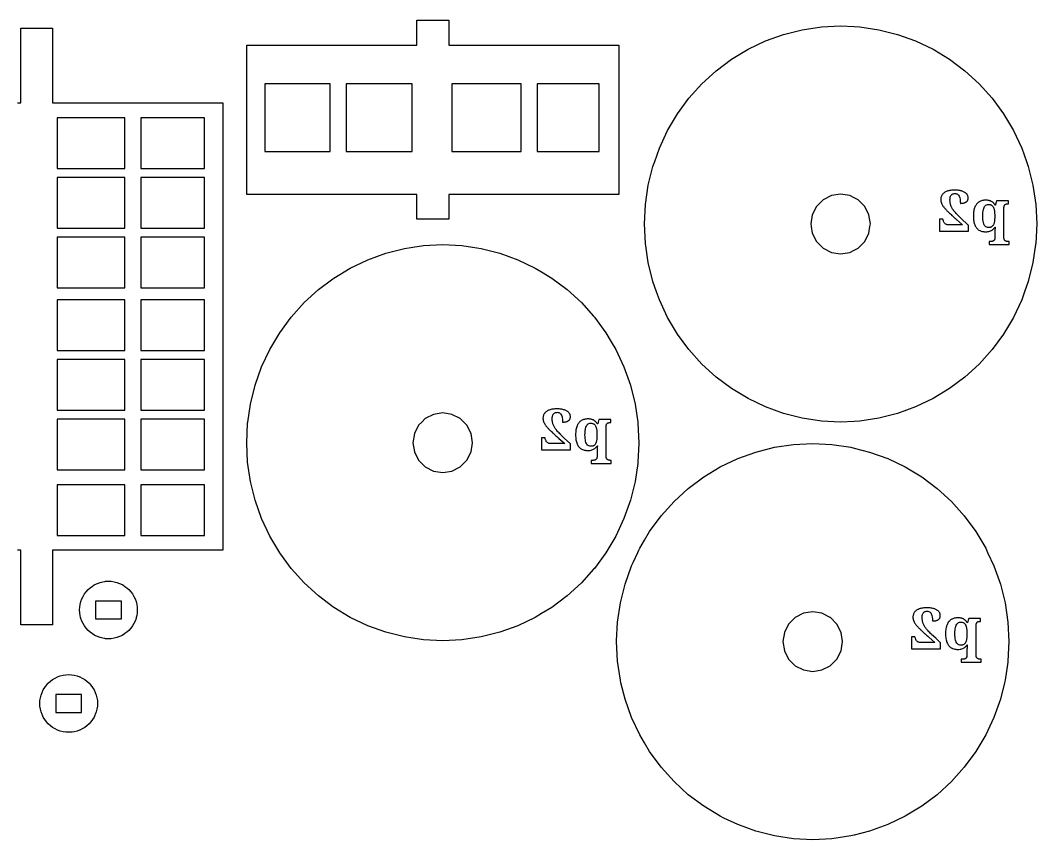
# Model space of a CAD drawing. Extents: x -140 to 308, y 299 to 701.
# Drawn here: x 52.5 to 308, y 299 to 505 of the extents above; entities that cross this region are included whole.
import ezdxf

# ---------------------------------------------------------------- set-up
doc = ezdxf.new("R2010")
doc.units = 0
doc.layers.get('0').update_dxf_attribs({"linetype": 'CONTINUOUS'})

msp = doc.modelspace()

# ---------------------------------------------------------------- linework, layer by layer
at = {"color": 1}
for points in [[(109.4, 461.25), (109.4, 498.75), (113.998, 498.75), (129.39999, 498.75), (133.39999, 498.75), (151, 498.75), (152.2, 498.75), (152.2, 505), (160.2, 505), (160.2, 498.75), (161, 498.75), (178.39999, 498.75), (182.39999, 498.75), (198.00301, 498.75), (203, 498.75), (203, 461.25), (198.00301, 461.25), (182.39999, 461.25), (178.39999, 461.25), (161, 461.25), (160.2, 461.25), (160.2, 455), (152.2, 455), (152.2, 461.25), (151, 461.25), (133.39999, 461.25), (129.39999, 461.25), (113.998, 461.25)], [(304.24701, 472.858002), (305.42365, 469.536003), (305.87701, 468.255997), (307.05301, 463.514999), (307.763, 458.681), (308, 453.799999), (307.763, 448.918999), (307.7159, 448.598), (307.05306, 444.084999), (305.87706, 439.344002), (304.96465, 436.768002), (304.24706, 434.742001), (302.17904, 430.323999), (299.69106, 426.132999), (296.80904, 422.207001), (293.56005, 418.586), (289.97606, 415.304), (286.09005, 412.393), (281.94005, 409.88), (277.56606, 407.791), (273.01104, 406.144), (268.31804, 404.957), (263.53206, 404.24), (262.14406, 404.17106), (258.70001, 404), (253.868, 404.24), (249.082, 404.957), (244.38901, 406.144), (239.834, 407.791), (235.46001, 409.88), (231.31, 412.393), (227.424, 415.304), (223.84, 418.586), (220.591, 422.207001), (217.709, 426.132999), (215.22099, 430.323999), (213.153, 434.742001), (212.43541, 436.768002), (211.52299, 439.344002), (210.347, 444.084999), (209.63699, 448.918999), (209.39999, 453.799999), (209.63699, 458.681), (210.347, 463.514999), (211.52299, 468.255997), (211.97636, 469.536003), (213.153, 472.858002), (215.22099, 477.276001), (217.709, 481.467003), (220.591, 485.392998), (223.84, 489.014), (227.424, 492.295998), (231.31, 495.207001), (235.46001, 497.720001), (239.834, 499.808998), (244.38901, 501.456001), (249.082, 502.642998), (253.868, 503.360001), (258.70001, 503.599998), (262.14401, 503.42894), (263.53201, 503.36), (268.31799, 502.642997), (273.01099, 501.456), (277.56601, 499.808997), (281.94, 497.72), (286.09, 495.207), (289.97601, 492.295997), (293.56, 489.013999), (296.80899, 485.392997), (299.69101, 481.467002), (302.17899, 477.276)], [(113.998, 471.998001), (129.39999, 471.998001), (130.39999, 471.998001), (130.39999, 489.002998), (129.39999, 489.002998), (113.998, 489.002998)], [(134.39999, 471.998001), (151, 471.998001), (151, 489.002998), (134.39999, 489.002998)], [(161, 489.002998), (161, 471.998001), (178.39999, 471.998001), (178.39999, 489.002998)], [(198.00301, 489.002998), (182.39999, 489.002998), (182.39999, 471.998001), (198.00301, 471.998001)], [(61.799999, 480.502998), (61.799999, 467.748001), (78.800003, 467.748001), (78.800003, 480.502998)], [(98.803001, 480.502998), (82.800003, 480.502998), (82.800003, 467.748001), (98.803001, 467.748001)], [(78.800003, 465.502998), (61.799999, 465.502998), (61.799999, 452.748001), (78.800003, 452.748001)], [(98.803001, 465.502998), (82.800003, 465.502998), (82.800003, 452.748001), (98.803001, 452.748001)], [(265.83499, 456.118), (264.76999, 458.209999), (263.10999, 459.869999), (262.14401, 460.361774), (261.01801, 460.935001), (258.70001, 461.301998), (256.38199, 460.935001), (254.28999, 459.869999), (252.63, 458.209999), (251.565, 456.118), (251.198, 453.799999), (251.3006, 453.152), (251.565, 451.481998), (252.63, 449.389999), (254.28999, 447.73), (256.38199, 446.665001), (258.70001, 446.298), (261.01801, 446.665001), (262.14401, 447.238228), (263.10999, 447.73), (264.76999, 449.389999), (265.83499, 451.481998), (266.0994, 453.152), (266.202, 453.799999)], [(78.800003, 450.502998), (61.799999, 450.502998), (61.799999, 437.748001), (78.800003, 437.748001)], [(98.803001, 450.502998), (82.800003, 450.502998), (82.800003, 437.748001), (98.803001, 437.748001)], [(207.05299, 408.515), (207.71614, 404), (207.763, 403.681), (208, 398.8), (207.99, 398.6), (207.7627, 393.919), (207.7154, 393.597), (207.05268, 389.084), (205.87669, 384.344), (204.24668, 379.742001), (202.17869, 375.323999), (199.69068, 371.132999), (196.8087, 367.207001), (196.60769, 366.982986), (193.55969, 363.585999), (189.97569, 360.304001), (186.08969, 357.393002), (183.54769, 355.85371), (181.93969, 354.880001), (177.56568, 352.791), (173.01069, 351.144001), (168.31768, 349.957001), (163.532, 349.240002), (158.7, 349), (153.868, 349.240002), (151.198, 349.639999), (149.082, 349.957001), (144.38901, 351.144001), (139.834, 352.791), (135.46001, 354.880001), (131.31, 357.393002), (131.07201, 357.571285), (127.424, 360.304001), (123.84, 363.585999), (120.591, 367.207001), (117.709, 371.132999), (115.221, 375.323999), (113.153, 379.742001), (111.523, 384.344), (110.347, 389.084), (109.637, 393.919), (109.4, 398.8), (109.637, 403.681), (109.68385, 404), (110.347, 408.515), (111.523, 413.256), (113.153, 417.858), (115.221, 422.275999), (117.709, 426.466999), (120.591, 430.393), (123.84, 434.014), (127.424, 437.296001), (131.07201, 440.028713), (131.31, 440.207001), (135.46001, 442.720001), (139.834, 444.808998), (144.38901, 446.456001), (149.082, 447.643002), (151.198, 447.960003), (153.868, 448.360001), (158.7, 448.599998), (163.532, 448.360001), (166.203, 447.959854), (168.31799, 447.643002), (173.011, 446.456001), (177.56599, 444.808998), (181.94, 442.720001), (183.548, 441.746288), (186.09, 440.207001), (189.976, 437.296001), (193.56, 434.014), (196.608, 430.617014), (196.80901, 430.393), (199.69099, 426.466999), (201.05299, 424.172731), (202.179, 422.275999), (204.24699, 417.858), (205.877, 413.256)], [(78.800003, 434.753), (61.799999, 434.753), (61.799999, 421.997999), (78.800003, 421.997999)], [(98.803001, 434.753), (82.800003, 434.753), (82.800003, 421.997999), (98.803001, 421.997999)], [(78.800003, 419.753), (61.799999, 419.753), (61.799999, 406.998), (78.800003, 406.998)], [(98.803001, 419.753), (82.800003, 419.753), (82.800003, 406.998), (98.803001, 406.998)], [(156.382, 405.935), (154.28999, 404.87), (153.42, 404), (152.63, 403.21), (151.565, 401.118), (151.198, 398.8), (151.565, 396.482), (152.63, 394.39), (154.28999, 392.73), (156.382, 391.665), (158.7, 391.297), (161.01801, 391.665), (163.11, 392.73), (164.77, 394.39), (165.83501, 396.482), (166.203, 398.8), (165.83501, 401.118), (164.77, 403.21), (163.98, 404), (163.11, 404.87), (161.01801, 405.935), (158.7, 406.302)], [(78.800003, 404.753), (61.799999, 404.753), (61.799999, 391.997), (78.800003, 391.997)], [(98.803001, 404.753), (82.800003, 404.753), (82.800003, 391.997), (98.803001, 391.997)], [(208.22099, 372.275999), (209.39999, 374.262009), (210.709, 376.466999), (213.591, 380.393), (216.84, 384.014), (220.424, 387.296), (224.31, 390.207), (228.46001, 392.72), (232.834, 394.809), (237.38901, 396.456), (242.082, 397.643), (246.868, 398.36), (251.7, 398.6), (256.53201, 398.36), (261.31799, 397.643), (262.14401, 397.43408), (266.01099, 396.456), (270.56601, 394.809), (274.94, 392.72), (279.09, 390.207), (282.97601, 387.296), (286.56, 384.014), (289.80899, 380.393), (292.69101, 376.466999), (295.17899, 372.275999), (295.66769, 371.231998), (297.24701, 367.858002), (298.87701, 363.256001), (300.05301, 358.514999), (300.763, 353.681), (301, 348.799999), (300.763, 343.918999), (300.7157, 343.597), (300.05301, 339.084999), (299.89896, 338.463997), (298.87701, 334.344002), (297.24701, 329.741997), (295.17899, 325.323997), (292.69101, 321.133003), (289.80899, 317.207001), (286.56, 313.585999), (282.97601, 310.304001), (279.09, 307.392998), (274.94, 304.879997), (270.56601, 302.791), (266.01099, 301.144), (262.14401, 300.16592), (261.31799, 299.957), (256.53201, 299.24), (251.7, 299), (246.868, 299.24), (242.082, 299.957), (237.38901, 301.144), (232.834, 302.791), (229.37601, 304.44252), (228.46001, 304.879997), (224.31, 307.392998), (220.424, 310.304001), (216.84, 313.585999), (213.591, 317.207001), (210.709, 321.133003), (209.39999, 323.33799), (208.22099, 325.323997), (206.153, 329.741997), (204.52299, 334.344002), (203.50104, 338.463997), (203.347, 339.084999), (202.63699, 343.918999), (202.39999, 348.799999), (202.40999, 349), (202.63727, 353.681), (203.34728, 358.514999), (204.52327, 363.256001), (206.15328, 367.858002), (206.53776, 368.679379), (207.7326, 371.231998), (208.00028, 371.803864)], [(78.800003, 388.252), (61.799999, 388.252), (61.799999, 375.497), (78.800003, 375.497)], [(98.803001, 388.252), (82.800003, 388.252), (82.800003, 375.497), (98.803001, 375.497)], [(78.068001, 363.144001), (78.241333, 363.040001), (78.678001, 362.778), (78.800003, 362.68741), (79.249001, 362.354002), (79.777, 361.877001), (80.253998, 361.349001), (80.678001, 360.778002), (81.043999, 360.168001), (81.348, 359.524), (81.587997, 358.855002), (81.761002, 358.164003), (81.864998, 357.461001), (81.899998, 356.750002), (81.864998, 356.039003), (81.761002, 355.336001), (81.638824, 354.848002), (81.587994, 354.645002), (81.347997, 353.976004), (81.043996, 353.332003), (80.677998, 352.722002), (80.253995, 352.151003), (79.776997, 351.623003), (79.248998, 351.146002), (78.8, 350.812594), (78.677998, 350.722004), (78.067998, 350.356003), (77.903, 350.278111), (77.424004, 350.051998), (76.754997, 349.812), (76.064003, 349.639), (75.361, 349.535), (74.650002, 349.5), (73.939003, 349.535), (73.727997, 349.566216), (73.236, 349.639), (72.544998, 349.812), (71.875999, 350.051998), (71.398003, 350.277641), (71.232002, 350.356001), (70.622002, 350.722002), (70.051003, 351.146002), (69.523003, 351.623003), (69.045998, 352.151003), (68.622002, 352.722), (68.255997, 353.332001), (67.952003, 353.976002), (67.711998, 354.645), (67.661178, 354.848), (67.539, 355.335999), (67.434997, 356.039001), (67.399997, 356.75), (67.434997, 357.460999), (67.539, 358.164001), (67.711997, 358.855), (67.952002, 359.523998), (68.255996, 360.167999), (68.622001, 360.778), (69.045997, 361.348999), (69.523002, 361.876999), (70.051002, 362.354), (70.622001, 362.778), (71.058669, 363.040001), (71.232001, 363.144001), (71.875998, 363.448002), (72.544998, 363.688), (73.236, 363.861), (73.727997, 363.933784), (73.939003, 363.965), (74.650002, 364), (75.361, 363.965), (76.064003, 363.861), (76.754997, 363.688), (77.424004, 363.448002)], [(77.903, 359.001999), (73.727997, 359.001999), (71.398003, 359.001999), (71.398003, 354.848), (71.398003, 354.497002), (73.727997, 354.497002), (77.903, 354.497002), (77.903, 354.848)], [(258.83499, 346.481998), (259.202, 348.799999), (258.83499, 351.118), (257.76999, 353.209999), (256.13199, 354.848), (256.10999, 354.87), (254.01801, 355.935002), (251.7, 356.301999), (249.382, 355.935002), (247.28999, 354.87), (247.26799, 354.848), (245.62998, 353.209999), (244.56498, 351.118), (244.19798, 348.799999), (244.56498, 346.481998), (245.62998, 344.389999), (247.28997, 342.73), (249.38198, 341.665001), (251.69998, 341.297001), (254.01799, 341.665001), (256.10997, 342.73), (257.76997, 344.389999)], [(60.622002, 327.222), (60.600002, 327.23834), (60.051003, 327.646009), (59.523003, 328.123006), (59.046005, 328.651006), (58.622006, 329.222005), (58.256005, 329.832006), (58.048302, 330.272008), (57.952002, 330.476003), (57.712004, 331.145002), (57.539003, 331.836004), (57.435003, 332.539006), (57.400003, 333.250005), (57.435003, 333.961004), (57.539003, 334.664006), (57.712004, 335.355008), (57.952002, 336.024007), (58.256003, 336.668004), (58.622004, 337.278005), (59.046003, 337.849004), (59.523001, 338.377004), (59.619301, 338.464004), (60.050999, 338.854003), (60.599998, 339.261672), (60.621998, 339.278012), (61.231994, 339.644009), (61.875995, 339.94801), (62.544998, 340.188), (63.236, 340.361), (63.938999, 340.465), (64.650002, 340.5), (65.361, 340.465), (66.064003, 340.361), (66.754997, 340.188), (67.400002, 339.956612), (67.424002, 339.948012), (68.067999, 339.644011), (68.677999, 339.278014), (69.248999, 338.85401), (69.680693, 338.464011), (69.777003, 338.377011), (70.254001, 337.849011), (70.678004, 337.278012), (71.044002, 336.668011), (71.348003, 336.024014), (71.588, 335.355015), (71.761005, 334.664013), (71.865001, 333.961011), (71.900001, 333.250012), (71.865001, 332.539013), (71.761005, 331.836011), (71.588, 331.145009), (71.348003, 330.47601), (71.251703, 330.272015), (71.044001, 329.832013), (70.678003, 329.222012), (70.254, 328.651013), (69.777002, 328.123013), (69.249003, 327.646016), (68.678003, 327.222012), (68.068003, 326.856015), (67.424006, 326.552014), (67.400006, 326.543414), (66.755001, 326.312022), (66.064007, 326.139026), (65.536007, 326.060916), (65.361, 326.035004), (64.650002, 326), (63.938999, 326.035004), (63.236, 326.139), (62.544998, 326.311996), (61.875999, 326.552002), (61.231998, 326.856003)], [(67.903, 335.501999), (67.400002, 335.501999), (65.536003, 335.501999), (61.397999, 335.501999), (61.397999, 330.997002), (65.536003, 330.997002), (67.400002, 330.997002), (67.903, 330.997002)]]:
    msp.add_lwpolyline(points, close=True, dxfattribs=at)
msp.add_lwpolyline([(51.799999, 484.25), (52.599998, 484.25), (52.599998, 503), (53.200001, 503), (60.599998, 503), (60.599998, 484.25), (61.799999, 484.25), (78.800003, 484.25), (82.800003, 484.25), (98.803001, 484.25), (103.4, 484.25), (103.4, 371.75), (98.803001, 371.75), (82.800003, 371.75), (81.900002, 371.75), (78.800003, 371.75), (67.400002, 371.75), (61.799999, 371.75), (60.599998, 371.75), (60.599998, 353), (57.400002, 353), (53.200001, 353), (52.599998, 353), (52.599998, 371.75), (51.799999, 371.75)], dxfattribs=at)
at = {"color": 5}
for points in [[(284.54099, 454.569), (284.40799, 454.999001), (283.548, 454.999001), (283.548, 453.152), (283.548, 452.723194), (283.548, 452.019001), (290.832, 452.019001), (290.832, 452.165272), (290.832, 452.416683), (290.832, 452.642887), (290.832, 452.876339), (290.832, 453.134571), (290.832, 453.152001), (290.832, 453.483003), (290.816, 453.498143), (290.7231, 453.586003), (289.01711, 455.200005), (288.56896, 455.624005), (288.34096, 455.846005), (288.12597, 456.060005), (287.92397, 456.267002), (287.73595, 456.466004), (287.56096, 456.658005), (287.39895, 456.843003), (287.25396, 457.020004), (287.11895, 457.195004), (287.08065, 457.248004), (286.99395, 457.368003), (286.87996, 457.539004), (286.77596, 457.709003), (286.71996, 457.809089), (286.68196, 457.876999), (286.59796, 458.041), (286.52396, 458.203999), (286.49666, 458.271999), (286.45896, 458.365999), (286.40196, 458.527998), (286.35596, 458.689997), (286.31796, 458.849996), (286.28396, 459.012998), (286.25696, 459.177999), (286.24166, 459.295999), (286.23466, 459.346999), (286.21966, 459.519999), (286.21066, 459.694999), (286.20666, 459.874999), (286.21566, 460.132998), (286.24266, 460.366), (286.28666, 460.575999), (286.34966, 460.762), (286.42966, 460.924998), (286.52766, 461.062999), (286.64063, 461.179), (286.71963, 461.23747), (286.76763, 461.273), (286.90193, 461.344), (286.90793, 461.347), (287.06195, 461.4), (287.22995, 461.431), (287.41095, 461.442), (287.65894, 461.425), (287.87994, 461.372), (287.94374, 461.344), (288.07591, 461.286), (288.24391, 461.164002), (288.38691, 461.008), (288.50291, 460.817002), (288.59791, 460.593), (288.67491, 460.336), (288.73491, 460.046002), (288.76791, 459.799653), (288.77791, 459.725003), (288.80391, 459.370004), (288.80591, 459.296004), (288.81191, 458.984004), (288.9569, 458.986004), (289.09789, 458.992004), (289.23391, 459.002004), (289.3669, 459.015004), (289.49389, 459.033004), (289.61791, 459.055004), (289.73589, 459.085004), (289.8489, 459.119004), (289.95489, 459.158004), (290.05489, 459.201004), (290.14789, 459.249004), (290.22739, 459.296004), (290.23539, 459.301004), (290.32039, 459.359004), (290.39839, 459.422004), (290.47039, 459.491004), (290.53439, 459.565004), (290.59239, 459.645004), (290.64339, 459.731004), (290.68439, 459.824004), (290.71739, 459.923004), (290.74339, 460.028004), (290.76139, 460.141003), (290.77239, 460.261006), (290.77439, 460.320006), (290.77639, 460.387006), (290.77039, 460.515004), (290.75339, 460.642003), (290.72339, 460.766004), (290.68339, 460.888005), (290.63039, 461.007005), (290.56639, 461.124006), (290.49039, 461.238004), (290.40499, 461.344007), (290.40299, 461.346007), (290.30399, 461.450007), (290.193, 461.548007), (290.07099, 461.641007), (289.93699, 461.729007), (289.79099, 461.814007), (289.633, 461.894007), (289.46201, 461.967007), (289.28001, 462.034007), (289.085, 462.094007), (288.87699, 462.149007), (288.76701, 462.174587), (288.66199, 462.199007), (288.435, 462.240007), (288.19599, 462.272007), (287.94501, 462.294007), (287.68299, 462.308007), (287.41001, 462.313007), (287.128, 462.308007), (286.85801, 462.294007), (286.719, 462.282247), (286.598, 462.272007), (286.35001, 462.240007), (286.11301, 462.199007), (285.88599, 462.149007), (285.67499, 462.090007), (285.47599, 462.023007), (285.288, 461.949007), (285.111, 461.866007), (284.947, 461.776007), (284.79401, 461.677007), (284.64899, 461.571008), (284.51801, 461.458009), (284.40589, 461.344011), (284.39889, 461.337011), (284.29291, 461.209009), (284.19991, 461.073011), (284.11991, 460.930009), (284.04991, 460.78301), (283.99191, 460.629011), (283.94691, 460.469011), (283.91751, 460.320009), (283.91351, 460.302009), (283.89451, 460.12701), (283.88851, 459.94601), (283.89051, 459.837013), (283.89751, 459.729011), (283.91051, 459.621009), (283.92751, 459.514011), (283.94951, 459.407012), (283.97651, 459.30101), (283.97751, 459.29601), (284.00411, 459.19801), (284.03911, 459.093007), (284.07811, 458.986008), (284.12311, 458.878006), (284.17411, 458.76801), (284.23011, 458.656006), (284.29511, 458.545006), (284.36711, 458.433007), (284.44511, 458.318009), (284.52911, 458.201008), (284.61911, 458.081009), (284.67011, 458.016189), (284.71511, 457.958999), (284.81911, 457.831), (284.93011, 457.7), (285.04909, 457.564998), (285.17709, 457.426997), (285.3121, 457.284999), (285.3486, 457.247999), (285.45511, 457.139997), (285.60611, 456.986998), (285.76612, 456.828997), (285.93512, 456.665998), (286.11212, 456.497999), (286.2981, 456.324999), (286.4921, 456.145998), (286.69312, 455.962), (286.71812, 455.93926), (286.90312, 455.770998), (287.12413, 455.573), (287.35612, 455.367998), (287.54789, 455.199999), (287.59809, 455.155999), (287.85007, 454.938001), (289.38407, 453.586), (286.72, 453.586), (285.81, 453.586), (285.659, 453.593), (285.51501, 453.613), (285.37701, 453.647), (285.246, 453.695), (285.12201, 453.756), (285.004, 453.832), (284.89999, 453.923), (284.80599, 454.027), (284.72299, 454.144001), (284.65099, 454.272999), (284.59099, 454.415001)], [(296.802, 449.408001), (296.737, 449.396001), (296.675, 449.384001), (296.614, 449.374001), (296.555, 449.366001), (296.497, 449.360001), (296.44, 449.357001), (296.384, 449.355001), (296.03101, 449.355001), (296.03101, 449.056001), (296.03101, 448.598001), (299.008, 448.598001), (301.05301, 448.598001), (301.05301, 449.056001), (301.05301, 449.105281), (301.05301, 449.159751), (301.05301, 449.206811), (301.05301, 449.247201), (301.05301, 449.291291), (301.05301, 449.296091), (301.05301, 449.308411), (301.05301, 449.320671), (301.05301, 449.330861), (301.05301, 449.344911), (301.05301, 449.348611), (301.05301, 449.354911), (300.87601, 449.354911), (300.82001, 449.356911), (300.76201, 449.359911), (300.70201, 449.365911), (300.64001, 449.373911), (300.57701, 449.383911), (300.51201, 449.395911), (300.45001, 449.407911), (300.39001, 449.423911), (300.33201, 449.442911), (300.27601, 449.464911), (300.22201, 449.489911), (300.17001, 449.518911), (300.11601, 449.554911), (300.06501, 449.595911), (300.03201, 449.626801), (300.01801, 449.639911), (299.97301, 449.687911), (299.93201, 449.739911), (299.89401, 449.795911), (299.86001, 449.860911), (299.83201, 449.931911), (299.81101, 450.010911), (299.79801, 450.079911), (299.79501, 450.095911), (299.78601, 450.188911), (299.78301, 450.287911), (299.78301, 451.104), (299.78301, 453.152), (299.78301, 457.248001), (299.78301, 457.888), (299.78601, 457.990002), (299.79301, 458.086002), (299.80501, 458.174002), (299.82201, 458.256002), (299.82701, 458.272002), (299.84511, 458.331002), (299.87211, 458.400002), (299.89911, 458.462002), (299.92911, 458.520002), (299.96311, 458.574002), (299.99911, 458.623002), (300.03211, 458.659302), (300.03911, 458.667002), (300.08111, 458.707002), (300.13011, 458.739002), (300.18211, 458.767002), (300.23611, 458.792002), (300.29211, 458.812002), (300.34541, 458.826442), (300.35141, 458.828042), (300.41241, 458.840042), (300.47641, 458.853042), (300.54141, 458.863042), (300.60841, 458.871042), (300.67741, 458.877042), (300.74841, 458.880042), (300.82141, 458.881042), (300.92041, 458.881042), (300.92041, 459.296042), (300.92041, 459.639041), (299.0084, 459.639041), (297.92939, 459.639041), (297.84119, 459.296042), (297.67612, 458.65412), (297.66712, 458.61927), (297.65572, 458.57492), (297.64552, 458.53518), (297.64252, 458.52304), (297.62602, 458.52304), (297.60232, 458.52304), (297.59132, 458.52304), (297.58082, 458.52304), (297.57682, 458.52304), (297.51982, 458.61404), (297.45982, 458.70304), (297.39682, 458.78904), (297.33182, 458.87304), (297.26282, 458.95504), (297.18982, 459.03504), (297.11482, 459.10904), (297.03582, 459.17904), (296.96082, 459.24048), (296.95282, 459.24708), (296.88892, 459.29608), (296.86672, 459.31308), (296.77672, 459.37508), (296.68272, 459.43408), (296.58472, 459.48708), (296.48371, 459.53608), (296.3787, 459.58008), (296.2707, 459.62108), (296.1587, 459.65808), (296.0427, 459.69008), (295.93671, 459.71487), (295.91871, 459.71907), (295.79072, 459.74207), (295.6587, 459.76007), (295.52271, 459.77207), (295.38172, 459.78007), (295.2367, 459.78307), (294.98771, 459.77607), (294.91271, 459.76977), (294.74871, 459.75605), (294.51873, 459.72405), (294.29973, 459.67805), (294.08971, 459.61905), (293.88973, 459.54705), (293.70073, 459.46105), (293.52071, 459.36105), (293.42441, 459.29605), (293.35181, 459.24705), (293.19379, 459.119047), (293.04581, 458.977049), (292.90781, 458.820048), (292.7808, 458.649046), (292.66379, 458.464049), (292.55781, 458.264048), (292.46181, 458.050047), (292.37581, 457.822047), (292.30081, 457.58005), (292.23681, 457.32305), (292.22251, 457.24805), (292.18481, 457.050048), (292.14381, 456.761051), (292.11481, 456.45605), (292.09681, 456.135047), (292.09081, 455.798049), (292.09681, 455.46405), (292.11171, 455.20005), (292.11471, 455.14605), (292.14371, 454.843049), (292.18471, 454.55505), (292.23671, 454.283051), (292.30071, 454.026051), (292.37271, 453.78405), (292.45571, 453.55605), (292.54871, 453.342049), (292.64896, 453.15205), (292.65396, 453.14305), (292.76995, 452.958048), (292.89694, 452.787047), (293.03094, 452.633047), (293.17495, 452.493048), (293.32995, 452.367049), (293.49493, 452.25405), (293.67095, 452.15505), (293.85693, 452.07005), (294.05294, 452.00105), (294.25894, 451.94505), (294.47494, 451.90105), (294.70095, 451.86905), (294.91293, 451.85281), (294.93593, 451.85101), (295.18193, 451.84401), (295.46294, 451.85301), (295.72694, 451.87901), (295.97392, 451.92101), (296.20192, 451.98101), (296.41292, 452.05801), (296.55666, 452.12801), (296.60596, 452.15201), (296.77994, 452.260008), (296.94294, 452.380011), (296.96094, 452.395861), (297.09394, 452.513006), (297.23294, 452.657007), (297.36094, 452.813006), (297.47696, 452.981005), (297.54636, 452.981005), (297.55926, 452.981005), (297.56426, 452.981005), (297.56481, 452.981005), (297.56572, 452.981005), (297.55472, 452.872008), (297.55372, 452.860268), (297.53482, 452.656006), (297.52982, 452.583286), (297.52682, 452.549006), (297.51782, 452.442007), (297.51082, 452.336005), (297.49982, 452.247005), (297.49182, 452.156005), (297.48982, 452.128005), (297.48582, 452.065005), (297.48082, 451.972005), (297.47782, 451.878005), (297.47684, 451.783005), (297.47684, 451.104004), (297.47684, 450.288002), (297.47384, 450.189002), (297.46484, 450.096002), (297.44984, 450.011002), (297.42784, 449.932002), (297.40084, 449.861002), (297.36684, 449.796002), (297.32884, 449.740002), (297.28884, 449.688002), (297.24584, 449.640002), (297.19984, 449.596002), (297.15184, 449.555002), (297.10184, 449.519002), (297.04584, 449.490002), (296.98784, 449.465002), (296.96084, 449.455102), (296.92784, 449.443002), (296.86684, 449.424002), (296.81314, 449.410572)], [(294.79401, 457.959), (294.91199, 458.183392), (294.91599, 458.190992), (294.97859, 458.271992), (295.06199, 458.379994), (295.22999, 458.527993), (295.42198, 458.632992), (295.63798, 458.695992), (295.87599, 458.716992), (295.93599, 458.714992), (296.02599, 458.711992), (296.16799, 458.695992), (296.30098, 458.668992), (296.42498, 458.630992), (296.54098, 458.581992), (296.64898, 458.522992), (296.74498, 458.452992), (296.83498, 458.373992), (296.91898, 458.284992), (296.92918, 458.271992), (296.95998, 458.232952), (296.99698, 458.185992), (297.06898, 458.076991), (297.13398, 457.958991), (297.18998, 457.830992), (297.24098, 457.692992), (297.28598, 457.544989), (297.32598, 457.385993), (297.35378, 457.247992), (297.35978, 457.216992), (297.38778, 457.037991), (297.40778, 456.851994), (297.42478, 456.658993), (297.43778, 456.455994), (297.44678, 456.244992), (297.45278, 456.025994), (297.45378, 455.797993), (297.45278, 455.557992), (297.44678, 455.327992), (297.44178, 455.199994), (297.43778, 455.108994), (297.42478, 454.900994), (297.40778, 454.703992), (297.38778, 454.517995), (297.35978, 454.341992), (297.32578, 454.174992), (297.28578, 454.017995), (297.24078, 453.870991), (297.18978, 453.733994), (297.13378, 453.605992), (297.06878, 453.491994), (296.99678, 453.387993), (296.95978, 453.343403), (296.91878, 453.293993), (296.83478, 453.209993), (296.76328, 453.151993), (296.74478, 453.136993), (296.64878, 453.073993), (296.5448, 453.019993), (296.4328, 452.976993), (296.3118, 452.942993), (296.1828, 452.918993), (296.0448, 452.903993), (295.8978, 452.898993), (295.65281, 452.918993), (295.4318, 452.978993), (295.23578, 453.078993), (295.14548, 453.151993), (295.06378, 453.217993), (294.91677, 453.396993), (294.91177, 453.405893), (294.79379, 453.615991), (294.68978, 453.875989), (294.60378, 454.174989), (294.53778, 454.514989), (294.48978, 454.89599), (294.46948, 455.199991), (294.46148, 455.315992), (294.45148, 455.77799), (294.46148, 456.233991), (294.48948, 456.65299), (294.53748, 457.03499), (294.57828, 457.247991), (294.60358, 457.379991), (294.68958, 457.68799)], [(186.64101, 406.179), (186.76801, 406.273), (186.908, 406.347), (187.062, 406.4), (187.23, 406.431), (187.392, 406.44085), (187.411, 406.442), (187.659, 406.425), (187.88, 406.372), (188.076, 406.286), (188.244, 406.164), (188.35033, 406.048), (188.38703, 406.008), (188.41603, 405.96025), (188.50303, 405.817), (188.59803, 405.593), (188.67503, 405.336), (188.73503, 405.046), (188.73803, 405.024), (188.77803, 404.725), (188.80403, 404.37), (188.81203, 404), (188.81237, 403.984), (188.95737, 403.986), (189.09838, 403.992), (189.20717, 404), (189.23437, 404.002), (189.36738, 404.015), (189.49438, 404.033), (189.61838, 404.055), (189.73637, 404.085), (189.84938, 404.119), (189.95538, 404.158), (190.05538, 404.201), (190.14838, 404.249), (190.23638, 404.301), (190.32138, 404.359), (190.39938, 404.422), (190.46438, 404.484292), (190.47138, 404.491), (190.53538, 404.565), (190.59338, 404.645), (190.64438, 404.731), (190.68538, 404.824), (190.71838, 404.923), (190.74438, 405.028), (190.76238, 405.141), (190.77338, 405.261), (190.77738, 405.387), (190.77138, 405.515), (190.75438, 405.642), (190.72438, 405.766), (190.68438, 405.888), (190.63138, 406.007), (190.60898, 406.048), (190.56738, 406.124), (190.49138, 406.238), (190.46438, 406.271517), (190.40438, 406.346), (190.30538, 406.45), (190.19439, 406.548), (190.0724, 406.641), (189.93839, 406.729), (189.7924, 406.814), (189.63439, 406.894), (189.46339, 406.967), (189.2814, 407.034), (189.08639, 407.094), (188.8784, 407.149), (188.66338, 407.199), (188.43639, 407.24), (188.41639, 407.24268), (188.1974, 407.272002), (187.94639, 407.294002), (187.6844, 407.308002), (187.41139, 407.312002), (187.39239, 407.311732), (187.12939, 407.308002), (186.85938, 407.294002), (186.59939, 407.272002), (186.36839, 407.242195), (186.35139, 407.240005), (186.11439, 407.199005), (185.88738, 407.149005), (185.67638, 407.090005), (185.4774, 407.023005), (185.28939, 406.949005), (185.11239, 406.866005), (184.94839, 406.776005), (184.79539, 406.677005), (184.65038, 406.571005), (184.51939, 406.458005), (184.40038, 406.337005), (184.32038, 406.240401), (184.29438, 406.209005), (184.20138, 406.073005), (184.18738, 406.048005), (184.12138, 405.930005), (184.05138, 405.783005), (183.99338, 405.629005), (183.94838, 405.469005), (183.91538, 405.302005), (183.89638, 405.127005), (183.89038, 404.946005), (183.89238, 404.837005), (183.89938, 404.729005), (183.91238, 404.621005), (183.92938, 404.514005), (183.95138, 404.407005), (183.97838, 404.301005), (184.00638, 404.198005), (184.04138, 404.093005), (184.07528, 404.000005), (184.08028, 403.986005), (184.12528, 403.878005), (184.17628, 403.768005), (184.23228, 403.656005), (184.29728, 403.545005), (184.32028, 403.509227), (184.36928, 403.433005), (184.44728, 403.318005), (184.53128, 403.201005), (184.62128, 403.081005), (184.71728, 402.959005), (184.82128, 402.831005), (184.93229, 402.700005), (185.05127, 402.565005), (185.17928, 402.427005), (185.31428, 402.285005), (185.45728, 402.140005), (185.60828, 401.987005), (185.64368, 401.952005), (185.76824, 401.829005), (185.93723, 401.666005), (186.11423, 401.498005), (186.30023, 401.325005), (186.36823, 401.262263), (186.49423, 401.146005), (186.69524, 400.962005), (186.84686, 400.824091), (186.90526, 400.771005), (187.12627, 400.573005), (187.35826, 400.368005), (187.60027, 400.156005), (187.85227, 399.938005), (187.89087, 399.904005), (188.41629, 399.44092), (189.38629, 398.586005), (188.41629, 398.586005), (185.81029, 398.586005), (185.65929, 398.593005), (185.51529, 398.613005), (185.37729, 398.647005), (185.24629, 398.695005), (185.12228, 398.756005), (185.00429, 398.832005), (184.90028, 398.923005), (184.806, 399.027), (184.72301, 399.144), (184.651, 399.273), (184.591, 399.415), (184.541, 399.569), (184.43738, 399.904), (184.40798, 399.999), (184.31998, 399.999), (183.54797, 399.999), (183.54797, 399.904), (183.54797, 397.019), (185.3297, 397.019), (185.3689, 397.019), (185.60336, 397.019), (185.90901, 397.019), (186.23045, 397.019), (186.6209, 397.019), (187.07597, 397.019), (187.81889, 397.019), (188.41597, 397.019), (190.83197, 397.019), (190.83197, 398.483), (190.72313, 398.586), (189.33003, 399.904), (188.569, 400.624), (188.416, 400.772974), (188.341, 400.846), (188.125, 401.06), (187.924, 401.267), (187.73599, 401.466), (187.561, 401.658), (187.399, 401.843), (187.3097, 401.952), (187.254, 402.02), (187.119, 402.195), (186.994, 402.368), (186.88, 402.539), (186.776, 402.709), (186.682, 402.877), (186.598, 403.041), (186.524, 403.204), (186.459, 403.366), (186.40199, 403.528), (186.368, 403.647739), (186.356, 403.69), (186.31799, 403.85), (186.28671, 404), (186.28371, 404.013), (186.25671, 404.178), (186.23471, 404.347), (186.21971, 404.52), (186.21071, 404.695), (186.20671, 404.875), (186.21571, 405.133), (186.24271, 405.366), (186.28671, 405.576), (186.34971, 405.762), (186.36771, 405.798675), (186.42971, 405.925), (186.51711, 406.048), (186.52771, 406.063)], [(196.802, 394.408), (196.737, 394.396), (196.675, 394.384), (196.614, 394.374), (196.608, 394.373186), (196.555, 394.365996), (196.497, 394.359996), (196.44, 394.356996), (196.384, 394.354996), (196.03101, 394.354996), (196.03101, 393.597), (196.608, 393.597), (198.65601, 393.597), (200.70399, 393.597), (201.05299, 393.597), (201.05299, 394.3309), (201.05299, 394.344948), (201.05299, 394.348678), (201.05299, 394.354998), (200.87601, 394.354998), (200.82001, 394.356998), (200.76201, 394.359998), (200.70401, 394.365798), (200.70201, 394.365998), (200.64001, 394.373998), (200.57701, 394.383998), (200.51201, 394.395998), (200.45001, 394.407998), (200.39001, 394.423998), (200.33201, 394.442998), (200.27601, 394.464998), (200.22201, 394.489998), (200.17001, 394.518998), (200.11601, 394.554998), (200.06501, 394.595997), (200.01801, 394.639998), (199.97301, 394.687997), (199.93201, 394.739997), (199.90211, 394.783998), (199.89411, 394.795997), (199.86011, 394.860998), (199.83211, 394.931998), (199.81111, 395.010998), (199.79511, 395.095998), (199.78611, 395.188998), (199.78311, 395.287998), (199.78311, 395.808), (199.78311, 397.856), (199.78311, 399.904), (199.78311, 401.952), (199.78311, 402.888), (199.78611, 402.976), (199.78653, 402.99), (199.79353, 403.086), (199.80553, 403.174), (199.82253, 403.256), (199.84553, 403.331), (199.87253, 403.4), (199.89953, 403.462), (199.91303, 403.488), (199.92953, 403.52), (199.96353, 403.574), (199.99953, 403.623), (200.03953, 403.667), (200.08153, 403.707), (200.13053, 403.739), (200.18253, 403.767), (200.23653, 403.792), (200.29253, 403.812), (200.34573, 403.826444), (200.35173, 403.828), (200.41273, 403.84), (200.47673, 403.853), (200.54173, 403.863), (200.60873, 403.871), (200.67773, 403.877), (200.70473, 403.878141), (200.74873, 403.88), (200.82173, 403.881), (200.92073, 403.881), (200.92073, 404), (200.92073, 404.639), (197.92973, 404.639), (197.76466, 404), (197.64513, 403.53514), (197.642, 403.523), (197.6255, 403.523), (197.6018, 403.523), (197.5908, 403.523), (197.5803, 403.523), (197.5763, 403.523), (197.5193, 403.614), (197.4593, 403.703), (197.3963, 403.789), (197.3313, 403.873), (197.2623, 403.955), (197.2212, 404), (197.1893, 404.035), (197.1143, 404.109), (197.0353, 404.179), (196.9523, 404.247), (196.8663, 404.313), (196.7763, 404.375), (196.6823, 404.434), (196.6083, 404.47402), (196.5843, 404.487), (196.4833, 404.536), (196.37831, 404.58), (196.2703, 404.621), (196.1583, 404.658), (196.04231, 404.69), (195.9183, 404.719), (195.79029, 404.742), (195.6583, 404.76), (195.5223, 404.772), (195.3813, 404.78), (195.23629, 404.783), (194.9873, 404.776), (194.7483, 404.756), (194.5603, 404.729843), (194.5183, 404.723999), (194.29929, 404.677999), (194.08929, 404.618999), (193.8893, 404.546999), (193.70029, 404.460999), (193.52029, 404.360999), (193.35129, 404.246999), (193.19299, 404.119), (193.06897, 404), (193.04497, 403.977), (192.90697, 403.82), (192.77997, 403.649), (192.66296, 403.464), (192.55701, 403.264), (192.51199, 403.163688), (192.461, 403.05), (192.375, 402.822), (192.3, 402.58), (192.236, 402.323), (192.184, 402.05), (192.1701, 401.952), (192.143, 401.761), (192.114, 401.456), (192.096, 401.135), (192.09, 400.798), (192.096, 400.464), (192.114, 400.146), (192.1372, 399.904), (192.1432, 399.843), (192.1842, 399.555), (192.2362, 399.283), (192.3002, 399.026), (192.3722, 398.784), (192.4552, 398.556), (192.5122, 398.424838), (192.5482, 398.341999), (192.6532, 398.143), (192.7692, 397.958), (192.845, 397.855999), (192.8962, 397.786999), (193.0302, 397.632999), (193.1742, 397.492999), (193.32919, 397.366999), (193.4942, 397.253999), (193.6702, 397.154999), (193.8562, 397.069999), (194.0522, 397.000999), (194.2582, 396.944999), (194.4742, 396.900999), (194.5602, 396.888822), (194.7002, 396.868999), (194.9352, 396.850999), (195.1812, 396.843999), (195.46221, 396.852999), (195.7262, 396.878999), (195.97321, 396.920999), (196.2012, 396.980999), (196.4122, 397.057999), (196.6052, 397.151999), (196.6082, 397.153859), (196.77921, 397.259998), (196.8933, 397.343998), (196.9422, 397.379998), (197.0932, 397.512997), (197.23219, 397.656998), (197.3602, 397.812998), (197.3899, 397.855998), (197.4762, 397.980998), (197.5643, 397.980998), (197.56521, 397.980998), (197.55421, 397.871998), (197.55321, 397.855998), (197.54521, 397.773916), (197.53431, 397.655998), (197.52631, 397.548998), (197.51731, 397.441998), (197.51131, 397.343998), (197.51077, 397.335998), (197.49977, 397.246998), (197.49177, 397.155998), (197.48577, 397.064998), (197.48077, 396.971998), (197.47777, 396.877998), (197.47728, 396.831998), (197.47676, 396.782998), (197.47676, 395.807997), (197.47676, 395.287998), (197.47376, 395.188998), (197.46476, 395.095998), (197.44976, 395.010998), (197.42776, 394.931998), (197.40076, 394.860998), (197.36676, 394.795997), (197.35876, 394.783998), (197.32886, 394.739997), (197.28886, 394.687997), (197.24586, 394.639998), (197.19986, 394.595997), (197.15186, 394.554998), (197.10186, 394.518998), (197.04586, 394.489998), (196.98786, 394.464998), (196.92786, 394.442998), (196.86686, 394.423998), (196.81316, 394.410569)], [(196.649, 398.074), (196.608, 398.052712), (196.545, 398.02), (196.433, 397.977), (196.312, 397.943), (196.183, 397.919), (196.045, 397.904), (195.89799, 397.899), (195.653, 397.919), (195.43201, 397.979), (195.23599, 398.079), (195.064, 398.218), (194.91701, 398.397), (194.79401, 398.616), (194.69, 398.876), (194.604, 399.175), (194.56, 399.401666), (194.538, 399.515), (194.49, 399.896), (194.48946, 399.904), (194.46196, 400.316), (194.45196, 400.778), (194.46196, 401.234), (194.48996, 401.653), (194.52756, 401.952), (194.53796, 402.035), (194.55996, 402.15), (194.60396, 402.38), (194.68996, 402.688), (194.79397, 402.959), (194.916, 403.191), (195.062, 403.38), (195.23, 403.528), (195.422, 403.633), (195.638, 403.696), (195.87601, 403.717), (196.026, 403.712), (196.168, 403.696), (196.30099, 403.669), (196.425, 403.631), (196.541, 403.582), (196.608, 403.545398), (196.649, 403.523), (196.745, 403.453), (196.835, 403.374), (196.919, 403.285), (196.997, 403.186), (197.069, 403.077), (197.1246, 402.976), (197.1336, 402.959), (197.1896, 402.831), (197.2406, 402.693), (197.2856, 402.545), (197.3256, 402.386), (197.3596, 402.217), (197.3876, 402.037), (197.3966, 401.952), (197.4074, 401.852), (197.4244, 401.659), (197.4374, 401.456), (197.4464, 401.245), (197.4524, 401.026), (197.45339, 400.798), (197.4524, 400.558), (197.4464, 400.328), (197.4374, 400.109), (197.4246, 399.904), (197.42441, 399.901), (197.40741, 399.704), (197.38741, 399.518), (197.35941, 399.342), (197.32541, 399.175), (197.28541, 399.018), (197.24321, 398.88), (197.24021, 398.871), (197.18921, 398.734), (197.13321, 398.606), (197.06821, 398.492), (196.99621, 398.388), (196.91821, 398.294), (196.83421, 398.21), (196.74421, 398.137)], [(277.54099, 349.569), (277.40799, 349.999001), (276.548, 349.999001), (276.548, 347.019001), (278.32971, 347.019001), (278.36891, 347.019001), (278.528, 347.019001), (282.62397, 347.019001), (283.83198, 347.019001), (283.83198, 348.451935), (283.83198, 348.483005), (283.5984, 348.704002), (282.62397, 349.62588), (281.56898, 350.624004), (281.43751, 350.752002), (281.34101, 350.846002), (281.12602, 351.060002), (280.92402, 351.266999), (280.736, 351.466001), (280.576, 351.641545), (280.561, 351.658005), (280.45767, 351.776005), (280.39897, 351.843005), (280.254, 352.02), (280.11899, 352.195), (279.99399, 352.368), (279.88, 352.539001), (279.776, 352.709), (279.7251, 352.8), (279.682, 352.877), (279.598, 353.041001), (279.524, 353.204), (279.459, 353.366002), (279.402, 353.528001), (279.356, 353.69), (279.318, 353.849999), (279.284, 354.013001), (279.257, 354.178002), (279.235, 354.347001), (279.22, 354.520001), (279.211, 354.695001), (279.208, 354.848001), (279.20739, 354.875001), (279.21639, 355.133), (279.24339, 355.366002), (279.28739, 355.576001), (279.35039, 355.762002), (279.43039, 355.925), (279.52839, 356.063001), (279.64136, 356.179002), (279.76838, 356.273002), (279.90836, 356.347002), (280.06238, 356.400002), (280.23038, 356.431002), (280.41138, 356.442002), (280.57636, 356.430692), (280.65936, 356.424992), (280.88036, 356.371992), (281.07635, 356.285992), (281.24435, 356.163994), (281.38735, 356.007992), (281.50335, 355.816994), (281.59835, 355.592992), (281.67535, 355.335992), (281.73535, 355.045994), (281.76195, 354.847993), (281.77845, 354.724991), (281.80445, 354.369992), (281.81245, 353.983994), (281.95744, 353.985994), (282.09843, 353.991994), (282.23445, 354.001994), (282.36744, 354.014994), (282.49443, 354.032994), (282.61845, 354.054994), (282.62445, 354.056494), (282.73645, 354.084964), (282.84946, 354.118964), (282.95545, 354.157964), (283.05545, 354.200964), (283.14845, 354.248964), (283.23645, 354.300964), (283.32145, 354.358964), (283.39945, 354.421964), (283.47145, 354.490964), (283.53545, 354.564964), (283.59345, 354.644964), (283.64445, 354.730964), (283.68545, 354.823964), (283.69345, 354.847964), (283.71845, 354.922964), (283.74445, 355.027964), (283.76245, 355.140963), (283.77345, 355.260966), (283.77745, 355.386965), (283.77145, 355.514963), (283.75445, 355.641962), (283.72445, 355.765963), (283.68965, 355.871966), (283.68465, 355.887966), (283.63165, 356.006966), (283.56765, 356.123967), (283.49165, 356.237965), (283.40465, 356.345967), (283.30565, 356.449967), (283.19466, 356.547967), (283.07265, 356.640967), (282.93865, 356.728967), (282.79265, 356.813967), (282.63466, 356.893967), (282.62966, 356.895967), (282.62466, 356.898267), (282.46368, 356.966997), (282.28168, 357.033997), (282.08667, 357.093997), (281.87866, 357.148997), (281.66366, 357.198997), (281.43667, 357.239997), (281.19766, 357.271997), (280.94668, 357.293997), (280.68466, 357.307997), (280.57666, 357.309597), (280.41168, 357.311997), (280.12967, 357.307997), (279.85968, 357.293997), (279.59967, 357.271997), (279.35168, 357.239997), (279.11468, 357.198997), (278.88766, 357.148997), (278.67666, 357.089997), (278.52869, 357.040167), (278.47769, 357.022997), (278.2897, 356.948997), (278.17666, 356.895997), (278.11266, 356.865997), (277.94866, 356.775997), (277.79567, 356.676997), (277.65065, 356.570998), (277.51967, 356.457999), (277.40065, 356.337001), (277.29467, 356.208999), (277.20167, 356.073001), (277.12167, 355.929999), (277.05167, 355.783), (276.99367, 355.629001), (276.94867, 355.469001), (276.91567, 355.301997), (276.89667, 355.126998), (276.89067, 354.945998), (276.89267, 354.847998), (276.89289, 354.836998), (276.89989, 354.728996), (276.91289, 354.620994), (276.92989, 354.513996), (276.95189, 354.406997), (276.97889, 354.300995), (277.00689, 354.197998), (277.04189, 354.092995), (277.08089, 353.985996), (277.12589, 353.877994), (277.15089, 353.823994), (277.17689, 353.767994), (277.23289, 353.65599), (277.29789, 353.54499), (277.36989, 353.432991), (277.44789, 353.317993), (277.53189, 353.200992), (277.62189, 353.080993), (277.71789, 352.958992), (277.82189, 352.830993), (277.84819, 352.799993), (277.93289, 352.699993), (278.05187, 352.564991), (278.17987, 352.42699), (278.31488, 352.284992), (278.45788, 352.139991), (278.52888, 352.068051), (278.60888, 351.986991), (278.76889, 351.82899), (278.82379, 351.77599), (278.93786, 351.665989), (279.11486, 351.49799), (279.30084, 351.32499), (279.49484, 351.145989), (279.69586, 350.961991), (279.90585, 350.770989), (279.92705, 350.751989), (280.12685, 350.572992), (280.35884, 350.36799), (280.60085, 350.155988), (280.85283, 349.93799), (282.38683, 348.585989), (278.81, 348.585989), (278.659, 348.592989), (278.52802, 348.611189), (278.51502, 348.612989), (278.37702, 348.646989), (278.24601, 348.694989), (278.12202, 348.755989), (278.00401, 348.831989), (277.9, 348.922989), (277.806, 349.026989), (277.723, 349.14399), (277.651, 349.272988), (277.591, 349.41499)], [(289.384, 344.355), (289.03101, 344.355), (289.03101, 343.597), (289.79199, 343.597), (290.81601, 343.597), (292.78299, 343.597), (292.83419, 343.597), (292.86399, 343.597), (294.05299, 343.597), (294.05299, 343.67106), (294.05299, 343.801725), (294.05299, 343.93033), (294.05299, 344.02656), (294.05299, 344.10528), (294.05299, 344.15975), (294.05299, 344.20681), (294.05299, 344.2472), (294.05299, 344.29129), (294.05299, 344.29609), (294.05299, 344.30841), (294.05299, 344.32067), (294.05299, 344.33086), (294.05299, 344.34491), (294.05299, 344.34861), (294.05299, 344.35491), (293.87599, 344.35491), (293.81999, 344.35691), (293.76199, 344.35991), (293.70199, 344.36591), (293.63999, 344.37391), (293.57699, 344.38391), (293.51199, 344.39591), (293.44999, 344.40791), (293.38999, 344.42391), (293.33199, 344.44291), (293.27599, 344.46491), (293.22199, 344.48991), (293.16999, 344.51891), (293.11599, 344.55491), (293.06499, 344.59591), (293.05219, 344.60791), (293.01799, 344.63991), (292.97299, 344.68791), (292.93199, 344.73991), (292.89399, 344.79591), (292.86399, 344.85326), (292.85999, 344.86086), (292.83199, 344.93186), (292.81099, 345.01086), (292.79499, 345.09586), (292.78599, 345.18886), (292.78299, 345.28786), (292.78299, 346.65586), (292.78299, 350.751861), (292.78299, 352.799861), (292.78299, 352.887861), (292.78599, 352.989863), (292.79299, 353.085863), (292.80499, 353.173863), (292.82199, 353.255863), (292.84499, 353.330863), (292.86399, 353.379413), (292.87199, 353.399863), (292.89899, 353.461863), (292.92899, 353.519863), (292.96299, 353.573863), (292.99899, 353.622863), (293.03899, 353.666863), (293.08099, 353.706863), (293.12999, 353.738863), (293.18199, 353.766863), (293.23599, 353.791863), (293.29199, 353.811863), (293.33619, 353.823863), (293.34519, 353.826263), (293.35119, 353.827863), (293.41219, 353.839863), (293.47619, 353.852863), (293.54119, 353.862863), (293.60819, 353.870863), (293.67719, 353.876863), (293.74819, 353.879863), (293.82119, 353.880863), (293.92019, 353.880863), (293.92019, 354.639), (292.86419, 354.639), (290.92917, 354.639), (290.81619, 354.1996), (290.71959, 353.824001), (290.64219, 353.522999), (290.60199, 353.522999), (290.59099, 353.522999), (290.58049, 353.522999), (290.57649, 353.522999), (290.51949, 353.613999), (290.45949, 353.702999), (290.39649, 353.788999), (290.36939, 353.823999), (290.33149, 353.872999), (290.26249, 353.954999), (290.18949, 354.034999), (290.11449, 354.108999), (290.03549, 354.178999), (289.95249, 354.246999), (289.86649, 354.312999), (289.79249, 354.363979), (289.77649, 354.374999), (289.68249, 354.433999), (289.58449, 354.486999), (289.48348, 354.535999), (289.37847, 354.579999), (289.27047, 354.620999), (289.15847, 354.657999), (289.04247, 354.689999), (288.91848, 354.718999), (288.79049, 354.741999), (288.76849, 354.744999), (288.65847, 354.759999), (288.52248, 354.771999), (288.38149, 354.779999), (288.23647, 354.782999), (287.98748, 354.775999), (287.74847, 354.755999), (287.51849, 354.723999), (287.29949, 354.677999), (287.08947, 354.618999), (286.88949, 354.546999), (286.72048, 354.470099), (286.70048, 354.460999), (286.52046, 354.360999), (286.35148, 354.247001), (286.19346, 354.118998), (286.04548, 353.976001), (285.90748, 353.819999), (285.78047, 353.648997), (285.66346, 353.464), (285.55748, 353.263999), (285.46148, 353.049998), (285.37548, 352.821998), (285.36848, 352.799998), (285.30028, 352.580001), (285.23628, 352.323001), (285.18428, 352.049998), (285.14328, 351.761001), (285.11428, 351.456), (285.09628, 351.134997), (285.09028, 350.797999), (285.0911, 350.751999), (285.0961, 350.464001), (285.1141, 350.146), (285.1431, 349.842999), (285.1841, 349.555), (285.2361, 349.283001), (285.3001, 349.026001), (285.3721, 348.784), (285.4012, 348.704), (285.4551, 348.556001), (285.5481, 348.342), (285.65312, 348.143003), (285.76911, 347.958001), (285.8961, 347.787), (286.0301, 347.633), (286.17411, 347.493001), (286.32911, 347.367002), (286.49409, 347.254003), (286.67011, 347.155003), (286.72011, 347.132153), (286.8561, 347.070003), (287.05211, 347.001003), (287.25811, 346.945003), (287.47411, 346.901003), (287.70012, 346.869003), (287.93511, 346.851003), (288.18111, 346.844003), (288.46212, 346.853003), (288.72612, 346.879003), (288.76812, 346.886103), (288.9731, 346.920963), (289.2011, 346.980963), (289.4121, 347.057963), (289.60512, 347.151963), (289.7791, 347.259961), (289.7921, 347.269561), (289.9421, 347.379993), (290.0931, 347.512992), (290.2321, 347.656993), (290.251, 347.679993), (290.3601, 347.812993), (290.47612, 347.980992), (290.56422, 347.980992), (290.56513, 347.980992), (290.55413, 347.871995), (290.53633, 347.679993), (290.53433, 347.655993), (290.52933, 347.583273), (290.52633, 347.548993), (290.51733, 347.441994), (290.51033, 347.335992), (290.49933, 347.246992), (290.49133, 347.155992), (290.48533, 347.064992), (290.48033, 346.971992), (290.47733, 346.877992), (290.47635, 346.782992), (290.47635, 346.655989), (290.47635, 345.287989), (290.47335, 345.188989), (290.46435, 345.095989), (290.44935, 345.010989), (290.42735, 344.931989), (290.40035, 344.860989), (290.36635, 344.795989), (290.32835, 344.739989), (290.28835, 344.687989), (290.24535, 344.639989), (290.21185, 344.607989), (290.19935, 344.595989), (290.15135, 344.554989), (290.10135, 344.518989), (290.04535, 344.489989), (289.98735, 344.464989), (289.92735, 344.442989), (289.86635, 344.423989), (289.80235, 344.407989), (289.79235, 344.406189), (289.73735, 344.396039), (289.67535, 344.384039), (289.61435, 344.374039), (289.55535, 344.366039), (289.49735, 344.360039), (289.44035, 344.357039)], [(287.79401, 348.616001), (287.75881, 348.704001), (287.69001, 348.876001), (287.60401, 349.175001), (287.53801, 349.515001), (287.49001, 349.896002), (287.46201, 350.316004), (287.45301, 350.752001), (287.45243, 350.778001), (287.46243, 351.234002), (287.49043, 351.653001), (287.53843, 352.035001), (287.60443, 352.380002), (287.69043, 352.688001), (287.73343, 352.8), (287.79443, 352.959001), (287.91641, 353.191003), (288.06243, 353.380002), (288.23043, 353.528001), (288.42242, 353.633), (288.63842, 353.696), (288.76843, 353.70747), (288.87643, 353.71697), (289.02642, 353.71197), (289.16842, 353.69597), (289.30141, 353.66897), (289.42541, 353.63097), (289.54141, 353.58197), (289.64941, 353.52297), (289.74541, 353.45297), (289.79241, 353.41171), (289.83541, 353.37397), (289.91941, 353.28497), (289.99741, 353.18597), (290.06941, 353.076969), (290.13441, 352.958969), (290.19041, 352.83097), (290.20191, 352.79997), (290.24141, 352.692972), (290.28641, 352.544969), (290.32641, 352.385973), (290.36041, 352.21697), (290.38841, 352.03697), (290.40841, 351.851972), (290.42541, 351.658971), (290.43841, 351.455972), (290.44741, 351.24497), (290.45341, 351.025972), (290.45441, 350.797971), (290.4542, 350.751971), (290.4534, 350.557971), (290.4474, 350.327971), (290.4384, 350.108973), (290.4254, 349.900973), (290.4084, 349.703971), (290.3884, 349.517974), (290.3604, 349.341971), (290.3264, 349.174971), (290.2864, 349.017974), (290.2414, 348.87097), (290.1904, 348.733973), (290.1773, 348.703973), (290.1344, 348.605973), (290.0694, 348.491975), (289.9974, 348.387974), (289.9194, 348.293974), (289.8354, 348.209974), (289.7924, 348.175094), (289.7454, 348.136974), (289.6494, 348.073974), (289.54542, 348.019974), (289.43342, 347.976974), (289.31242, 347.942974), (289.18342, 347.918974), (289.04542, 347.903974), (288.89842, 347.898974), (288.76842, 347.909584), (288.65343, 347.918984), (288.43242, 347.978984), (288.2364, 348.078984), (288.06441, 348.217984), (287.9174, 348.396984)]]:
    msp.add_lwpolyline(points, close=True, dxfattribs=at)

doc.saveas('drawing.dxf')
